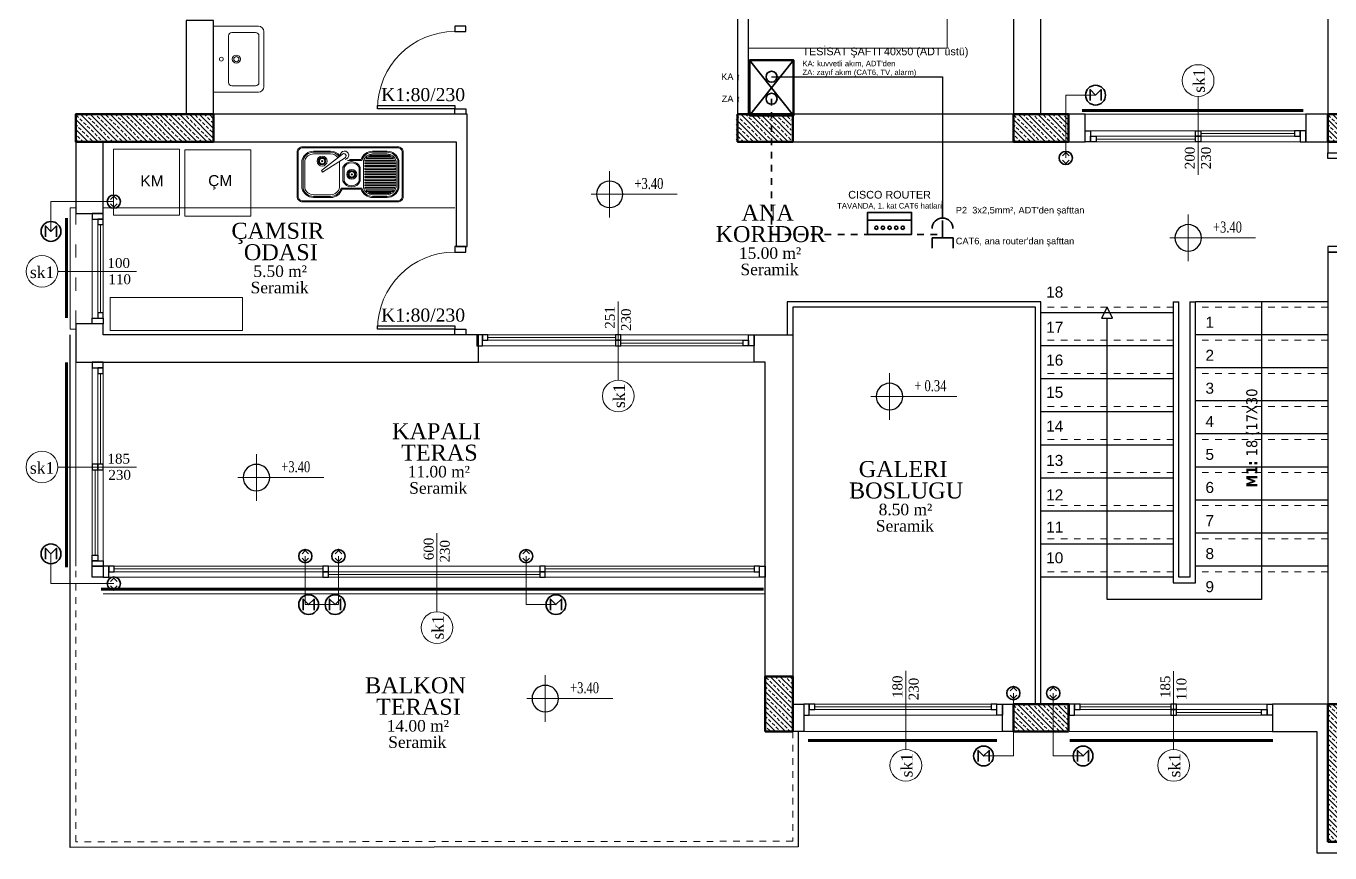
# Model space of a CAD drawing. Header units: centimetres. Extents: x 104975 to 122481, y -80380 to -76628.
# Drawn here: x 120381 to 121563, y -79325 to -78575 of the extents above; entities that cross this region are included whole.
import ezdxf
from ezdxf.enums import TextEntityAlignment as Align

# ---------------------------------------------------------------- set-up
doc = ezdxf.new("R2010")
doc.units = ezdxf.units.CM
for name, pattern in [('ACAD_ISO03W100', [30, 12, -18]), ('KAPI ACILIS', [12, 6, -6]), ('VK_DATA', [12, 6, -6])]:
    doc.linetypes.add(name, pattern=pattern)
for name, color, linetype, lineweight in [('000 DUVAR UPDATED', 30, 'Continuous', 35), ('00_DUVAR', 150, 'Continuous', 30), ('00_tefriş', 253, 'Continuous', 9), ('00_TEXT', 5, 'Continuous', 13), ('02 MERDIVEN IZDUSUM', 50, 'Continuous', 20), ('02 MERDIVEN KORKULUK', 30, 'Continuous', 25), ('02 MERDIVEN OK', 50, 'Continuous', 30), ('02 MERDIVEN PLAN', 90, 'Continuous', 25), ('04 KA TAG', 171, 'Continuous', 18), ('04 PEN TAG', 71, 'Continuous', 18), ('04 pencere cam', 4, 'Continuous', 18), ('04 PENCERE DENIZLIK', 190, 'Continuous', 18), ('04 pencere kasa', 3, 'Continuous', 25), ('04 pencere plan', 2, 'Continuous', 18), ('7-Yazı-Ölçü(0.18)', 7, 'Continuous', 18), ('COLUMN4', 3, 'Continuous', 50), ('OL', 30, 'Continuous', 15), ('tarama', 2, 'Continuous', 18), ('TEFRİŞ                  0.20', 140, 'Continuous', 20), ('VK_DATA', 140, 'Continuous', 35), ('VK_PANJUR', 40, 'Continuous', 35), ('VK_PANJUR_HATTI', 40, 'Continuous', 18), ('VK_PRIZ', 3, 'Continuous', 35), ('VK_PRIZ_HATTI', 3, 'Continuous', 25), ('VK_SAFT', 6, 'Continuous', 35), ('VK_YAZI', 7, 'Continuous', 18), ('YAZI', 7, 'Continuous', 20)]:
    doc.layers.add(name, color=color, linetype=linetype, lineweight=lineweight)
doc.layers.add('AKARSU', color=30, linetype='Continuous')
doc.layers.add('PL', color=1, linetype='Continuous')
doc.styles.add('Fam Text 1-100', font='arial.ttf', dxfattribs={"height": 15})
doc.styles.get("Standard").update_dxf_attribs({"font": 'times.ttf'})
doc.styles.add('VK', font='arial.ttf')

# ---------------------------------------------------------------- blocks, each defined once
blk = doc.blocks.new('oda ismi-flat-1-flat-2-flat-1')
at = {"layer": 'YAZI'}
for tag, height, p in [('ODAISMI', 25.9, (32.8, 3.2)), ('ODAISMI', 25.9, (32.8, -31.5)), ('METREKARE', 18.7, (32.6, -58.7)), ('MALZEME', 18.7, (34.4, -85.1))]:
    blk.add_attdef(tag, text='', height=height, dxfattribs=at).set_placement(p, align=Align.CENTER)
blk = doc.blocks.new('eviye')
at = {"layer": '00_tefriş'}
for p, q in [((164326, -36793.9), (164326, -36834.5)), ((164386, -36793.9), (164326, -36793.9)), ((164386, -36793.9), (164386, -36834.5)), ((164331.8, -36832), (164331.8, -36810.4)), ((164377.2, -36807.4), (164334.8, -36807.4)), ((164380.2, -36832), (164380.2, -36810.4)), ((164356, -36839.5), (164331, -36839.5)), ((164356, -36835), (164334.8, -36835)), ((164356, -36835), (164377.2, -36835)), ((164356, -36839.5), (164381, -36839.5))]:
    blk.add_line(p, q, dxfattribs=at)
for centre, radius in [((164356, -36800.9), 1.75), ((164356, -36814.5), 3.65), ((164356, -36814.5), 2.3)]:
    blk.add_circle(centre, radius, dxfattribs=at)
for centre, radius, start, end in [((164334.8, -36810.4), 3, 90, 180), ((164377.2, -36810.4), 3, 0, 90), ((164331, -36834.5), 5, 180, 270), ((164334.8, -36832), 3, 180, 270), ((164377.2, -36832), 3, 270, 0), ((164381, -36834.5), 5, 270, 0)]:
    blk.add_arc(centre, radius, start, end, dxfattribs=at)
blk = doc.blocks.new('evye2li')
at = {"layer": 'TEFRİŞ                  0.20'}
for p, q in [((9.5, 26.9), (8.5, 26.9)), ((9.6, 27.7), (8.6, 28)), ((9.6, 26.2), (8.6, 25.8)), ((9.9, 28.4), (9.1, 29)), ((9.9, 25.5), (9.1, 24.9)), ((10.5, 29), (9.9, 29.8)), ((10.5, 24.9), (9.9, 24.1)), ((11.2, 29.3), (10.9, 30.3)), ((11.2, 24.6), (10.9, 23.6)), ((12, 29.4), (12, 30.4)), ((12, 24.4), (12, 23.4)), ((12.7, 29.3), (13, 30.3)), ((12.7, 24.6), (13, 23.6)), ((13.4, 29), (14, 29.8)), ((13.4, 24.9), (14, 24.1)), ((14, 28.4), (14.8, 29)), ((14, 25.5), (14.8, 24.9)), ((14.3, 27.7), (15.3, 28)), ((14.3, 26.2), (15.3, 25.8)), ((14.5, 26.9), (15.5, 26.9)), ((-2.5, 0), (-3.5, 0)), ((-2.4, 0.8), (-3.3, 1.1)), ((-2, 1.5), (-2.8, 2.1)), ((-1.5, 2), (-2.1, 2.8)), ((-0.8, 2.4), (-1.1, 3.3)), ((0, 2.5), (0, 3.5)), ((0.8, 2.4), (1.1, 3.3)), ((1.5, 2), (2.1, 2.8)), ((2, 1.5), (2.8, 2.1)), ((2.4, 0.8), (3.3, 1.1)), ((2.5, 0), (3.5, 0)), ((-2.4, -0.8), (-3.3, -1.1)), ((-2, -1.5), (-2.8, -2.1)), ((-1.5, -2), (-2.1, -2.8)), ((-0.8, -2.4), (-1.1, -3.3)), ((0, -2.5), (0, -3.5)), ((0.8, -2.4), (1.1, -3.3)), ((1.5, -2), (2.1, -2.8)), ((2, -1.5), (2.8, -2.1)), ((2.4, -0.8), (3.3, -1.1))]:
    blk.add_line(p, q, dxfattribs=at)
for points in [[(32, 73.6), (-8, 73.6, 0.414214), (-13, 68.6), (-13, -17.7, 0.414214), (-8, -22.7), (32, -22.7, 0.414214), (37, -17.7), (37, 68.6, 0.414214)], [(32, 73.6), (-8, 73.6, 0.414214), (-13, 68.6), (-13, -17.7, 0.414214), (-8, -22.7), (32, -22.7, 0.414214), (37, -17.7), (37, 68.6, 0.414214)], [(32, 72.6), (-8, 72.6, 0.414214), (-12, 68.6), (-12, -17.7, 0.414214), (-8, -21.7), (32, -21.7, 0.414214), (36, -17.7), (36, 68.6, 0.414214)], [(0, 67.1, 0.346306), (-6.5, 58.8), (-6.5, 45.8, 0.336001), (-0.3, 37.6), (24.3, 37.6, 0.336001), (30.5, 45.8), (30.5, 58.8, 0.346306), (23.9, 67.1)], [(-4.5, 62.6, 0.131326), (-5.5, 58.8), (-5.5, 45.8, 0.131326), (-4.5, 42)], [(-3.5, 40.7, 0.044958), (-2.5, 39.8), (-2.5, 64.8, 0.044958), (-3.5, 63.9)], [(-1, 38.9, 0.02988), (-0.2, 38.6), (0, 38.6), (0, 66, 0.035411), (-1, 65.7)], [(25, 38.9), (25, 65.7, 0.035411), (24, 66), (24, 38.6), (24.1, 38.6, 0.02988)], [(26.5, 64.8), (26.5, 39.8, 0.044958), (27.5, 40.7), (27.5, 63.9, 0.044958)], [(28.5, 42, 0.131326), (29.5, 45.8), (29.5, 58.8, 0.131326), (28.5, 62.6)], [(18.3, 18.9), (5.6, 18.9, -0.657653), (5.6, 34.5), (18.3, 34.5, -0.657653)], [(18.2, 19.9), (5.7, 19.9, -0.625367), (5.7, 33.5), (18.2, 33.5, -0.625367)]]:
    blk.add_lwpolyline(points, format="xyb", close=True, dxfattribs=at)
for points in [[(-4.8, 16.4, 0.232928), (-9, 7.7), (-9, -7.7, 0.345302), (-0.7, -18.3), (24.6, -18.3, 0.345302), (33, -7.7), (33, 7.7, 0.322254), (25.5, 18.1), (25.5, 35.3, 0.322254), (33, 45.8), (33, 58.9, 0.345302), (24.6, 69.6), (-0.7, 69.6, 0.345302), (-9, 58.9), (-9, 45.8, 0.322254), (-1.5, 35.3), (-1.5, 24.7)], [(-4.1, 15.6, 0.232992), (-8, 7.7), (-8, -7.7, 0.341999), (-0.5, -17.3), (24.5, -17.3, 0.341999), (32, -7.7), (32, 7.7, 0.341999), (24.5, 17.3), (24.5, 36.1, 0.341999), (32, 45.8), (32, 58.9, 0.341999), (24.5, 68.6), (-0.5, 68.6, 0.341999), (-8, 58.9), (-8, 45.8, 0.341999), (-0.5, 36.1), (-0.5, 23.1)], [(-3.1, 20.8), (10, 0.5), (8.4, -0.7), (-6.3, 18.4, -1.095033), (-3.1, 20.8)], [(-3.2, 14.4, 0.233117), (-6.5, 7.7), (-6.5, -7.7, 0.336001), (-0.3, -15.8), (24.3, -15.8, 0.336001), (30.5, -7.7), (30.5, 7.7, 0.346306), (23.9, 15.9), (0.6, 15.9)]]:
    blk.add_lwpolyline(points, format="xyb", dxfattribs=at)
for points in [[(1.5, 38.6), (2.5, 38.6), (2.5, 66.1), (1.5, 66.1)], [(4, 38.6), (5, 38.6), (5, 66.1), (4, 66.1)], [(6.5, 38.6), (7.5, 38.6), (7.5, 66.1), (6.5, 66.1)], [(9, 38.6), (10, 38.6), (10, 66.1), (9, 66.1)], [(11.5, 38.6), (12.5, 38.6), (12.5, 66.1), (11.5, 66.1)], [(14, 38.6), (15, 38.6), (15, 66.1), (14, 66.1)], [(16.5, 38.6), (17.5, 38.6), (17.5, 66.1), (16.5, 66.1)], [(19, 38.6), (20, 38.6), (20, 66.1), (19, 66.1)], [(21.5, 38.6), (22.5, 38.6), (22.5, 66.1), (21.5, 66.1)]]:
    blk.add_lwpolyline(points, close=True, dxfattribs=at)
for centre, radius in [((12, 26.9), 4.5), ((12, 26.9), 3.5), ((12, 26.9), 2.5), ((12, 26.9), 0.548), ((0, 0), 4.5), ((0, 0), 3.5), ((0, 0), 2.5), ((0, 0), 0.548)]:
    blk.add_circle(centre, radius, dxfattribs=at)
blk.add_arc((-5.3, 20.4), 3.77, 5.4767, 274.9701, dxfattribs=at)
blk = doc.blocks.new('VK_router')
blk.add_line((-20, 3), (20, 3))
blk.add_lwpolyline([(-20, -10), (20, -10), (20, 10), (-20, 10)], close=True)
for centre in [(-12, -4), (-6, -4), (0, -4), (6, -4), (12, -4)]:
    blk.add_circle(centre, 1.5)
blk = doc.blocks.new('VK_socket')
blk.add_line((0, -3.15), (0, 12.6))
blk.add_arc((0, -12.6), 9.45, 0, 180)
blk = doc.blocks.new('VK_data')
for p, q in [((0, -3.1), (0, 12.6)), ((-9.4, -3.1), (9.5, -3.1)), ((-9.4, -3.1), (-9.4, -12.6)), ((9.5, -3.1), (9.5, -12.6))]:
    blk.add_line(p, q)
blk = doc.blocks.new('VK_motor')
blk.add_lwpolyline([(-5, -5), (-5, 5), (0, 0), (5, 5), (5, -5)])
blk.add_circle((0, 0), 9)
blk = doc.blocks.new('VK_updown')
for points in [[(-3, 2), (0, 5), (3, 2)], [(-3, -2), (0, -5), (3, -2)]]:
    blk.add_lwpolyline(points)
blk.add_circle((0, 0), 6)

msp = doc.modelspace()

# ---------------------------------------------------------------- hatches: boundary and pattern name
at = {"layer": 'tarama'}
h = msp.add_hatch(dxfattribs=at)
h.set_pattern_fill('ANSI33', color=256, angle=270)
h.set_pattern_definition([(315, (54591.2175, 852.147), (4.49012806, 4.49012806), []), (315, (54591.2175, 847.657), (4.49012806, 4.49012806), [3.175, -1.5875])])
h.paths.add_polyline_path([(120551.217, -78680.015), (120551.217, -78655.015), (120426.217, -78655.015), (120426.217, -78680.015)])
h = msp.add_hatch(dxfattribs=at)
h.set_pattern_fill('ANSI33', color=256, angle=270)
h.set_pattern_definition([(315, (55189.824, 852.147), (4.49012806, 4.49012806), []), (315, (55189.824, 847.657), (4.49012806, 4.49012806), [3.175, -1.5875])])
h.paths.add_polyline_path([(121074.824, -78680.015), (121074.824, -78655.015), (121024.824, -78655.015), (121024.824, -78680.015)])
h = msp.add_hatch(dxfattribs=at)
h.set_pattern_fill('ANSI33', color=256, angle=270)
h.set_pattern_definition([(315, (55441.2175, 852.147), (4.49012806, 4.49012806), []), (315, (55441.2175, 847.657), (4.49012806, 4.49012806), [3.175, -1.5875])])
h.paths.add_polyline_path([(121326.217, -78680.015), (121326.217, -78655.015), (121276.217, -78655.015), (121276.217, -78680.015)])
h = msp.add_hatch(dxfattribs=at)
h.set_pattern_fill('ANSI33', color=256, angle=270)
h.set_pattern_definition([(315, (55726.2175, 852.147), (4.49012806, 4.49012806), []), (315, (55726.2175, 847.657), (4.49012806, 4.49012806), [3.175, -1.5875])])
h.paths.add_polyline_path([(121611.217, -78680.015), (121611.217, -78655.015), (121561.217, -78655.015), (121561.217, -78680.015)])
h = msp.add_hatch(dxfattribs=at)
h.set_pattern_fill('ANSI33', color=256, angle=270)
h.set_pattern_definition([(315, (55726.2175, -77.791), (4.49012806, 4.49012806), []), (315, (55726.2175, -82.2814), (4.49012806, 4.49012806), [3.175, -1.5875])])
h.paths.add_polyline_path([(121051.217, -79214.953), (121076.217, -79214.953), (121076.217, -79164.953), (121051.217, -79164.953)])
h = msp.add_hatch(dxfattribs=at)
h.set_pattern_fill('ANSI33', color=256, angle=270)
h.set_pattern_definition([(315, (55440.81, 317.0304), (4.49012806, 4.49012806), []), (315, (55440.81, 312.54), (4.49012806, 4.49012806), [3.175, -1.5875])])
h.paths.add_polyline_path([(121325.81, -79215.132), (121325.81, -79190.132), (121275.81, -79190.132), (121275.81, -79215.132)])
h = msp.add_hatch(dxfattribs=at)
h.set_pattern_fill('ANSI33', color=256, angle=270)
h.set_pattern_definition([(315, (56236.2175, -102.853), (4.49012806, 4.49012806), []), (315, (56236.2175, -107.343), (4.49012806, 4.49012806), [3.175, -1.5875])])
h.paths.add_polyline_path([(121561.199, -79315.045), (121586.199, -79315.045), (121586.217, -79190.015), (121561.217, -79190.015)])

# ---------------------------------------------------------------- linework, layer by layer
at = {"layer": '00_DUVAR'}
for points in [[(121301.217, -77850), (121276.217, -77850), (121276.217, -77970), (121241.217, -77970), (121241.217, -77995), (121276.217, -77995), (121276.217, -78335), (121046.217, -78335), (121046.217, -78345), (121276.217, -78345), (121276.217, -78655), (121036.217, -78655), (121036.217, -78565), (121026.217, -78565), (121026.217, -78680), (121341.217, -78680), (121341.217, -78655), (121301.217, -78655)], [(121596.217, -78655), (121596.217, -78505), (121561.217, -78505), (121561.217, -78655), (121541.217, -78655), (121541.217, -78680), (121561.217, -78680), (121561.217, -78690), (121586.217, -78690), (121586.217, -78680), (121691.217, -78680), (121691.217, -78655)], [(120451.217, -78745.015), (120451.217, -78680), (120771.217, -78680), (120771.217, -78775), (120781.217, -78775), (120781.217, -78655), (120551.217, -78655), (120551.217, -78570), (120526.217, -78570), (120526.217, -78655), (120426.217, -78655), (120426.217, -78745.015)], [(121076.217, -78655.015), (121076.217, -78655.015)], [(120526.217, -78680), (120526.217, -78680)], [(120551.217, -78680), (120551.217, -78680)], [(121051.217, -78680.015), (121051.217, -78680.015)], [(120426.217, -78845.015), (120426.217, -78880), (120791.217, -78880), (120791.217, -78855), (120451.217, -78855), (120451.217, -78845.015)], [(121041.217, -78855), (121076.217, -78855), (121076.217, -79190), (121086.217, -79190), (121086.217, -79215), (121051.217, -79215), (121051.217, -78880), (121041.217, -78880)], [(120441.217, -79065), (120451.217, -79065), (120451.217, -79075), (120441.217, -79075)], [(121326.217, -79215), (121266.217, -79215), (121266.217, -79190), (121326.217, -79190)]]:
    msp.add_lwpolyline(points, close=True, dxfattribs=at)
for points in [[(121586.217, -78780), (121561.217, -78780), (121561.217, -79190), (121511.217, -79190), (121511.217, -79215), (121551.217, -79215), (121551.217, -79325), (122091.217, -79325)], [(121276.217, -79215.015), (121276.217, -79215.015)]]:
    msp.add_lwpolyline(points, dxfattribs=at)
at = {"layer": '00_tefriş'}
msp.add_line((120451.217, -78740.015), (120769.824, -78740.015), dxfattribs=at)
for points in [[(121044.824, -78345), (121044.824, -78405), (121216.217, -78405), (121216.217, -78595.015), (121036.217, -78595.015)], [(120451.217, -78740.015), (120769.824, -78740.015)]]:
    msp.add_lwpolyline(points, dxfattribs=at)
for points in [[(120520.444, -78686.567), (120520.444, -78746.567), (120460.444, -78746.567), (120460.444, -78686.567)], [(120584.992, -78687.297), (120584.992, -78747.297), (120524.992, -78747.297), (120524.992, -78687.297)], [(120457.543, -78851.078), (120457.543, -78821.078), (120577.543, -78821.078), (120577.543, -78851.078)]]:
    msp.add_lwpolyline(points, close=True, dxfattribs=at)
at = {"layer": '02 MERDIVEN IZDUSUM', "linetype": 'KAPI ACILIS'}
for p, q in [((121421.217, -78830.015), (121301.217, -78830.015)), ((121421.217, -78830.015), (121301.217, -78830.015)), ((121561.217, -78830.015), (121441.217, -78830.015)), ((121421.217, -78860.015), (121301.217, -78860.015)), ((121561.217, -78860.015), (121441.217, -78860.015)), ((121421.217, -78890.015), (121301.217, -78890.015)), ((121561.217, -78890.015), (121441.217, -78890.015)), ((121421.217, -78920.015), (121301.217, -78920.015)), ((121561.217, -78920.015), (121441.217, -78920.015)), ((121421.217, -78950.015), (121301.217, -78950.015)), ((121561.217, -78950.015), (121441.217, -78950.015)), ((121421.217, -78980.015), (121301.217, -78980.015)), ((121561.217, -78980.015), (121441.217, -78980.015)), ((121421.217, -79010.015), (121301.217, -79010.015)), ((121561.217, -79010.015), (121441.217, -79010.015)), ((121421.217, -79040.015), (121301.217, -79040.015)), ((121561.217, -79040.015), (121441.217, -79040.015)), ((121421.217, -79070.015), (121301.217, -79070.015)), ((121561.217, -79070.015), (121441.217, -79070.015))]:
    msp.add_line(p, q, dxfattribs=at)
msp.add_lwpolyline([(121076.217, -79214.953), (121076.217, -79314.41), (120426.217, -79315.015), (120426.217, -78855)], dxfattribs=at)
at = {"layer": '02 MERDIVEN KORKULUK'}
for points in [[(121301.217, -79190.015), (121301.217, -78825.015), (121071.218, -78825.015), (121071.217, -78855)], [(121421.217, -78825.015), (121421.217, -79010.015)], [(121421.217, -79010.015), (121421.217, -79080.015), (121441.217, -79080.015), (121441.217, -78825.015)], [(121421.217, -78825.015), (121426.217, -78825.015)], [(121436.217, -78825.015), (121436.217, -79075.015), (121426.217, -79075.015), (121426.217, -79011.915)], [(121426.217, -79015.298), (121426.217, -78825.015)], [(121436.217, -78825.015), (121441.217, -78825.015)], [(121296.217, -79190.015), (121296.217, -78830.015), (121076.218, -78830.015), (121076.217, -78855)]]:
    msp.add_lwpolyline(points, dxfattribs=at)
at = {"layer": '02 MERDIVEN OK'}
for points in [[(121501.217, -78825.015), (121501.217, -79095.015), (121361.217, -79095.015), (121361.217, -78840.015)], [(121356.217, -78840.015), (121366.217, -78840.015), (121361.217, -78830.015), (121356.217, -78840.015)]]:
    msp.add_lwpolyline(points, dxfattribs=at)
at = {"layer": '02 MERDIVEN PLAN'}
for p, q in [((121561.217, -78825.015), (121441.217, -78825.015)), ((121421.217, -78835.015), (121301.217, -78835.015)), ((121421.217, -78835.015), (121301.217, -78835.015)), ((121561.217, -78855.015), (121441.217, -78855.015)), ((121421.217, -78865.015), (121301.217, -78865.015)), ((121421.217, -78895.015), (121301.217, -78895.015)), ((121561.217, -78885.015), (121441.217, -78885.015)), ((121561.217, -78915.015), (121441.217, -78915.015)), ((121421.217, -78925.015), (121301.217, -78925.015)), ((121421.217, -78955.015), (121301.217, -78955.015)), ((121561.217, -78945.015), (121441.217, -78945.015)), ((121561.217, -78975.015), (121441.217, -78975.015)), ((121421.217, -78985.015), (121301.217, -78985.015)), ((121561.217, -79005.015), (121441.217, -79005.015)), ((121421.217, -79015.015), (121301.217, -79015.015)), ((121561.217, -79035.015), (121441.217, -79035.015)), ((121421.217, -79045.015), (121301.217, -79045.015)), ((121561.217, -79065.015), (121441.217, -79065.015)), ((121421.217, -79075.015), (121301.217, -79075.015))]:
    msp.add_line(p, q, dxfattribs=at)
msp.add_lwpolyline([(121081.217, -79214.953), (121081.217, -79319.406), (120421.217, -79320.02), (120421.217, -78855)], dxfattribs=at)
at = {"layer": '04 PEN TAG'}
for p, q in [((121443.717, -78638.784), (121443.717, -78710.03)), ((120409.986, -78797.515), (120481.232, -78797.515)), ((120918.021, -78896.232), (120918.021, -78824.985)), ((120409.971, -78974.977), (120481.217, -78974.977)), ((120753.717, -79106.185), (120753.717, -79034.939)), ((121178.717, -79231.185), (121178.717, -79159.939)), ((121421.462, -79231.247), (121421.462, -79160))]:
    msp.add_line(p, q, dxfattribs=at)
for centre in [(121443.717, -78624.407), (120395.609, -78797.515), (120918.021, -78910.608), (120395.594, -78974.977), (120753.717, -79120.562), (121178.717, -79245.562), (121421.462, -79245.624)]:
    msp.add_circle(centre, 14.377, dxfattribs=at)
at = {"layer": '04 pencere cam'}
for p, q in [((121351.217, -78677.515), (121441.217, -78677.515)), ((121446.217, -78672.515), (121531.217, -78672.515)), ((120448.717, -78755.015), (120448.717, -78795.015)), ((120448.717, -78755.015), (120448.717, -78835.015)), ((120799.824, -78857.5), (120915.521, -78857.5)), ((120920.521, -78862.5), (121031.217, -78862.5)), ((120448.702, -78890), (120448.702, -78972.477)), ((120443.702, -78977.477), (120443.702, -79054.953)), ((121096.217, -79192.453), (121256.217, -79192.453)), ((121336.707, -79192.515), (121418.962, -79192.515)), ((121423.962, -79197.515), (121501.217, -79197.515))]:
    msp.add_line(p, q, dxfattribs=at)
for points in [[(120461.217, -79067.453), (120650.271, -79067.453)], [(120655.271, -79072.453), (120846.824, -79072.453)], [(120851.824, -79067.453), (121041.217, -79067.453)]]:
    msp.add_lwpolyline(points, dxfattribs=at)
at = {"layer": '04 PENCERE DENIZLIK'}
for p, q in [((121541.217, -78655.031), (121341.217, -78655.031)), ((120426.217, -79064.953), (120426.217, -78880)), ((121041.217, -78879.985), (120789.824, -78879.985)), ((121051.217, -79089.938), (120451.217, -79089.938)), ((121266.217, -79214.938), (121086.217, -79214.938)), ((121511.217, -79215), (121326.707, -79215))]:
    msp.add_line(p, q, dxfattribs=at)
at = {"layer": '04 PENCERE DENIZLIK', "linetype": 'ACAD_ISO03W100'}
msp.add_line((120426.233, -78845.015), (120426.233, -78745.015), dxfattribs=at)
at = {"layer": '04 PENCERE DENIZLIK'}
msp.add_lwpolyline([(120426.233, -78740.015), (120421.233, -78740.015), (120421.233, -78845.015), (120421.233, -78850.015), (120426.233, -78850.015)], dxfattribs=at)
at = {"layer": '04 pencere kasa'}
for points in [[(120769.824, -78580.015), (120779.824, -78580.015), (120779.824, -78575.015), (120769.824, -78575.015)], [(120699.824, -78647.015), (120769.824, -78647.015), (120769.824, -78650.015), (120699.824, -78650.015)], [(120769.824, -78650.015), (120779.824, -78650.015), (120779.824, -78655.015), (120769.824, -78655.015)], [(121346.217, -78670.015), (121346.217, -78680.015), (121341.217, -78680.015), (121341.217, -78670.015)], [(121446.217, -78670.015), (121446.217, -78675.015), (121441.217, -78675.015), (121441.217, -78670.015)], [(121531.217, -78670.015), (121531.217, -78675.015), (121536.217, -78675.015), (121536.217, -78670.015)], [(121536.217, -78670.015), (121536.217, -78680.015), (121541.217, -78680.015), (121541.217, -78670.015)], [(121351.217, -78675.015), (121351.217, -78680.015), (121346.217, -78680.015), (121346.217, -78675.015)], [(121351.217, -78675.015), (121351.217, -78680.015), (121346.217, -78680.015), (121346.217, -78675.015)], [(121446.217, -78675.015), (121446.217, -78680.015), (121441.217, -78680.015), (121441.217, -78675.015)], [(121571.217, -78695), (121561.217, -78695), (121561.217, -78690), (121571.217, -78690)], [(120441.217, -78750.015), (120451.217, -78750.015), (120451.217, -78745.015), (120441.217, -78745.015)], [(120446.217, -78755.015), (120451.217, -78755.015), (120451.217, -78750.015), (120446.217, -78750.015)], [(120446.217, -78755.015), (120451.217, -78755.015), (120451.217, -78750.015), (120446.217, -78750.015)], [(120769.824, -78780), (120779.824, -78780), (120779.824, -78775), (120769.824, -78775)], [(121571.217, -78775), (121561.217, -78775), (121561.217, -78780), (121571.217, -78780)], [(120446.217, -78840.015), (120451.217, -78840.015), (120451.217, -78835.015), (120446.217, -78835.015)], [(120441.217, -78840.015), (120451.217, -78840.015), (120451.217, -78845.015), (120441.217, -78845.015)], [(120699.824, -78847), (120769.824, -78847), (120769.824, -78850), (120699.824, -78850)], [(120769.824, -78850), (120779.824, -78850), (120779.824, -78855), (120769.824, -78855)], [(120794.824, -78865), (120794.824, -78855), (120789.824, -78855), (120789.824, -78865)], [(120799.824, -78860), (120799.824, -78855), (120794.824, -78855), (120794.824, -78860)], [(120799.824, -78860), (120799.824, -78855), (120794.824, -78855), (120794.824, -78860)], [(120920.521, -78860), (120920.521, -78855), (120915.521, -78855), (120915.521, -78860)], [(120920.521, -78865), (120920.521, -78860), (120915.521, -78860), (120915.521, -78865)], [(121031.217, -78865), (121031.217, -78860), (121036.217, -78860), (121036.217, -78865)], [(121036.217, -78865), (121036.217, -78855), (121041.217, -78855), (121041.217, -78865)], [(120441.202, -78885), (120451.202, -78885), (120451.202, -78880), (120441.202, -78880)], [(120446.202, -78890), (120451.202, -78890), (120451.202, -78885), (120446.202, -78885)], [(120446.202, -78890), (120451.202, -78890), (120451.202, -78885), (120446.202, -78885)], [(120441.202, -78977.477), (120446.202, -78977.477), (120446.202, -78972.477), (120441.202, -78972.477)], [(120446.202, -78977.477), (120451.202, -78977.477), (120451.202, -78972.477), (120446.202, -78972.477)], [(120441.202, -79054.953), (120446.202, -79054.953), (120446.202, -79059.953), (120441.202, -79059.953)], [(120441.202, -79059.953), (120451.202, -79059.953), (120451.202, -79064.953), (120441.202, -79064.953)], [(120456.217, -79074.953), (120456.217, -79064.953), (120451.217, -79064.953), (120451.217, -79074.953)], [(120461.217, -79069.953), (120461.217, -79064.953), (120456.217, -79064.953), (120456.217, -79069.953)], [(120655.271, -79069.953), (120655.271, -79064.953), (120650.271, -79064.953), (120650.271, -79069.953)], [(120655.271, -79074.953), (120655.271, -79069.953), (120650.271, -79069.953), (120650.271, -79074.953)], [(120851.824, -79069.953), (120851.824, -79064.953), (120846.824, -79064.953), (120846.824, -79069.953)], [(120851.824, -79074.953), (120851.824, -79069.953), (120846.824, -79069.953), (120846.824, -79074.953)], [(121046.217, -79069.953), (121046.217, -79064.953), (121041.217, -79064.953), (121041.217, -79069.953)], [(121046.217, -79074.953), (121046.217, -79064.953), (121051.217, -79064.953), (121051.217, -79074.953)], [(121091.217, -79199.953), (121091.217, -79189.953), (121086.217, -79189.953), (121086.217, -79199.953)], [(121096.217, -79194.953), (121096.217, -79189.953), (121091.217, -79189.953), (121091.217, -79194.953)], [(121261.217, -79194.953), (121261.217, -79189.953), (121256.217, -79189.953), (121256.217, -79194.953)], [(121261.217, -79199.953), (121261.217, -79189.953), (121266.217, -79189.953), (121266.217, -79199.953)], [(121331.707, -79200.015), (121331.707, -79190.015), (121326.707, -79190.015), (121326.707, -79200.015)], [(121336.707, -79195.015), (121336.707, -79190.015), (121331.707, -79190.015), (121331.707, -79195.015)], [(121336.707, -79195.015), (121336.707, -79190.015), (121331.707, -79190.015), (121331.707, -79195.015)], [(121423.962, -79195.015), (121423.962, -79190.015), (121418.962, -79190.015), (121418.962, -79195.015)], [(121506.217, -79200.015), (121506.217, -79190.015), (121511.217, -79190.015), (121511.217, -79200.015)], [(121423.962, -79200.015), (121423.962, -79195.015), (121418.962, -79195.015), (121418.962, -79200.015)], [(121501.217, -79200.015), (121501.217, -79195.015), (121506.217, -79195.015), (121506.217, -79200.015)]]:
    msp.add_lwpolyline(points, close=True, dxfattribs=at)
at = {"layer": '04 pencere plan'}
for p, q in [((121341.217, -78670.015), (121541.217, -78670.015)), ((121341.217, -78680.015), (121541.217, -78680.015)), ((121351.217, -78675.015), (121531.217, -78675.015)), ((120441.217, -78745.015), (120441.217, -78845.015)), ((120451.217, -78745.015), (120451.217, -78845.015)), ((120446.217, -78755.015), (120446.217, -78835.015)), ((120789.824, -78855), (121041.217, -78855)), ((120799.824, -78860), (121031.217, -78860)), ((120789.824, -78865), (121041.217, -78865)), ((120441.202, -78880), (120441.202, -79064.953)), ((120451.202, -78880), (120451.202, -79064.953)), ((120446.202, -78890), (120446.202, -79054.953)), ((120451.217, -79064.953), (121051.217, -79064.953)), ((120461.217, -79069.953), (121041.217, -79069.953)), ((120451.217, -79074.953), (121051.217, -79074.953)), ((121086.217, -79189.953), (121266.217, -79189.953)), ((121326.707, -79190.015), (121511.217, -79190.015)), ((121086.217, -79199.953), (121266.217, -79199.953)), ((121096.217, -79194.953), (121256.217, -79194.953)), ((121326.707, -79200.015), (121511.217, -79200.015)), ((121336.707, -79195.015), (121501.217, -79195.015))]:
    msp.add_line(p, q, dxfattribs=at)
for centre in [(120769.824, -78650.015), (120769.824, -78850)]:
    msp.add_arc(centre, 70, 90, 180, dxfattribs=at)
at = {"layer": 'COLUMN4', "color": 6}
for points in [[(120551.217, -78680), (120551.217, -78655), (120426.217, -78655), (120426.217, -78680)], [(121076.217, -78680), (121076.217, -78655), (121026.217, -78655), (121026.217, -78680)], [(121326.217, -78680), (121326.217, -78655), (121276.217, -78655), (121276.217, -78680)], [(121611.217, -78680), (121611.217, -78655), (121561.217, -78655), (121561.217, -78680)], [(121051.217, -79215), (121076.217, -79215), (121076.217, -79165), (121051.217, -79165)], [(121326.217, -79215), (121326.217, -79190), (121276.217, -79190), (121276.217, -79215)], [(121561.217, -79315), (121586.217, -79315), (121586.217, -79190), (121561.217, -79190)]]:
    msp.add_lwpolyline(points, close=True, dxfattribs=at)
at = {"layer": 'OL', "linetype": 'Continuous'}
for p, q in [((120893.439, -78727.637), (120971.326, -78727.637)), ((121417.912, -78767.139), (121495.799, -78767.139)), ((121147.156, -78911.058), (121225.044, -78911.058)), ((120573.27, -78984.553), (120651.157, -78984.553)), ((120835.104, -79184.985), (120912.992, -79184.985))]:
    msp.add_line(p, q, dxfattribs=at)
for points in [[(120910.239, -78706.525), (120910.239, -78748.76)], [(121434.712, -78746.026), (121434.712, -78788.262)], [(121163.956, -78889.946), (121163.956, -78932.181)], [(120590.07, -78963.441), (120590.07, -79005.676)], [(120851.904, -79163.873), (120851.904, -79206.108)]]:
    msp.add_lwpolyline(points, dxfattribs=at)
for centre in [(120910.239, -78727.637), (121434.712, -78767.139), (121163.956, -78911.058), (120590.07, -78984.553), (120851.904, -79184.985)]:
    msp.add_circle(centre, 12, dxfattribs=at)
at = {"layer": 'PL'}
for centre, start, end in [((120910.239, -78727.637), 0, 180), ((120910.239, -78727.637), 180, 0), ((121434.712, -78767.139), 0, 180), ((121434.712, -78767.139), 180, 0), ((121163.956, -78911.058), 0, 180), ((121163.956, -78911.058), 180, 0), ((120590.07, -78984.553), 0, 180), ((120590.07, -78984.553), 180, 0), ((120851.904, -79184.985), 0, 180), ((120851.904, -79184.985), 180, 0)]:
    msp.add_arc(centre, 12, start, end, dxfattribs=at)
at = {"layer": 'VK_DATA', "linetype": 'VK_DATA'}
msp.add_lwpolyline([(121057, -78641), (121057, -78764), (121212, -78764)], dxfattribs=at)
at = {"layer": 'VK_DATA', "color": 140}
msp.add_circle((121057, -78641), 5, dxfattribs=at)
at = {"layer": 'VK_PANJUR', "lineweight": 70}
for p, q in [((121338.702, -78651.672), (121538.885, -78651.672)), ((120417.767, -78749.276), (120417.767, -78839.681)), ((120417.767, -78880.041), (120417.767, -79065.694)), ((120449.182, -79085.766), (120649.364, -79085.766)), ((120649.364, -79085.766), (120849.547, -79085.766)), ((120849.547, -79085.766), (121049.729, -79085.766)), ((121090.089, -79223.03), (121261.212, -79223.03)), ((121327.402, -79223.03), (121511.44, -79223.03))]:
    msp.add_line(p, q, dxfattribs=at)
at = {"layer": 'VK_PANJUR_HATTI'}
for points in [[(121323.702, -78694.672), (121323.702, -78637.672), (121350.702, -78637.672)], [(120460.767, -78734.276), (120403.767, -78734.276), (120403.767, -78761.276)], [(120460.767, -79080.694), (120403.767, -79080.694), (120403.767, -79053.694)], [(120634.364, -79055.766), (120634.364, -79099.766), (120661.364, -79099.766)], [(120664.364, -79055.766), (120664.364, -79099.766), (120637.364, -79099.766)], [(120834.547, -79055.766), (120834.547, -79099.766), (120861.547, -79099.766)], [(121276.212, -79180.03), (121276.212, -79237.03), (121249.212, -79237.03)], [(121312.402, -79180.03), (121312.402, -79237.03), (121339.402, -79237.03)]]:
    msp.add_lwpolyline(points, dxfattribs=at)
at = {"layer": 'VK_PRIZ', "color": 1}
msp.add_circle((121057, -78621), 5, dxfattribs=at)
at = {"layer": 'VK_PRIZ_HATTI'}
msp.add_lwpolyline([(121057, -78621), (121212, -78621), (121212, -78746)], dxfattribs=at)
at = {"layer": 'VK_SAFT'}
for p, q in [((121037, -78606), (121077, -78656)), ((121077, -78606), (121037, -78656))]:
    msp.add_line(p, q, dxfattribs=at)
at = {"layer": 'VK_SAFT', "lineweight": 50}
msp.add_lwpolyline([(121037, -78606), (121077, -78606), (121077, -78656), (121037, -78656)], close=True, dxfattribs=at)

# ---------------------------------------------------------------- block references
at = {"layer": '000 DUVAR UPDATED'}
ref = msp.add_blockref('oda ismi-flat-1-flat-2-flat-1', (121037.17, -78753.307), dxfattribs=dict(at, xscale=0.5599999999999999, yscale=0.5599999999999999, zscale=0.5599999999999999))
ref.add_attrib('METREKARE', '15.00 m²', dxfattribs={"layer": 'YAZI', "height": 10.4509}).set_placement((121055.636, -78786.172), align=Align.CENTER)
ref.add_attrib('MALZEME', 'Seramik', dxfattribs={"layer": 'YAZI', "height": 10.4509}).set_placement((121055.137, -78800.972), align=Align.CENTER)
ref.add_attrib('ODAISMI', 'KORIDOR', dxfattribs={"layer": 'YAZI', "height": 14.5152}).set_placement((121056.184, -78770.955), align=Align.CENTER)
ref.add_attrib('ODAISMI', 'ANA', dxfattribs={"layer": 'YAZI', "height": 14.5152}).set_placement((121053.471, -78751.496), align=Align.CENTER)
ref = msp.add_blockref('oda ismi-flat-1-flat-2-flat-1', (120593.108, -78769.747), dxfattribs=dict(at, xscale=0.5599999999999999, yscale=0.5599999999999999, zscale=0.5599999999999999))
ref.add_attrib('METREKARE', '5.50 m²', dxfattribs={"layer": 'YAZI', "height": 10.4509}).set_placement((120611.573, -78802.612), align=Align.CENTER)
ref.add_attrib('MALZEME', 'Seramik', dxfattribs={"layer": 'YAZI', "height": 10.4509}).set_placement((120611.074, -78817.412), align=Align.CENTER)
ref.add_attrib('ODAISMI', 'ODASI', dxfattribs={"layer": 'YAZI', "height": 14.5152}).set_placement((120612.121, -78787.395), align=Align.CENTER)
ref.add_attrib('ODAISMI', 'ÇAMSIR', dxfattribs={"layer": 'YAZI', "height": 14.5152}).set_placement((120609.408, -78767.936), align=Align.CENTER)
ref = msp.add_blockref('oda ismi-flat-1-flat-2-flat-1', (120736.898, -78951.521), dxfattribs=dict(at, xscale=0.5599999999999999, yscale=0.5599999999999999, zscale=0.5599999999999999))
ref.add_attrib('METREKARE', '11.00 m²', dxfattribs={"layer": 'YAZI', "height": 10.4509}).set_placement((120755.363, -78984.386), align=Align.CENTER)
ref.add_attrib('MALZEME', 'Seramik', dxfattribs={"layer": 'YAZI', "height": 10.4509}).set_placement((120754.864, -78999.185), align=Align.CENTER)
ref.add_attrib('ODAISMI', 'TERAS', dxfattribs={"layer": 'YAZI', "height": 14.5152}).set_placement((120755.911, -78969.169), align=Align.CENTER)
ref.add_attrib('ODAISMI', 'KAPALI', dxfattribs={"layer": 'YAZI', "height": 14.5152}).set_placement((120753.198, -78949.709), align=Align.CENTER)
ref = msp.add_blockref('oda ismi-flat-1-flat-2-flat-1', (121159.933, -78985.868), dxfattribs=dict(at, xscale=0.5599999999999999, yscale=0.5599999999999999, zscale=0.5599999999999999))
ref.add_attrib('METREKARE', '8.50 m²', dxfattribs={"layer": 'YAZI', "height": 10.4509}).set_placement((121178.399, -79018.734), align=Align.CENTER)
ref.add_attrib('MALZEME', 'Seramik', dxfattribs={"layer": 'YAZI', "height": 10.4509}).set_placement((121177.9, -79033.533), align=Align.CENTER)
ref.add_attrib('ODAISMI', 'BOSLUGU', dxfattribs={"layer": 'YAZI', "height": 14.5152}).set_placement((121178.947, -79003.516), align=Align.CENTER)
ref.add_attrib('ODAISMI', 'GALERI', dxfattribs={"layer": 'YAZI', "height": 14.5152}).set_placement((121176.234, -78984.057), align=Align.CENTER)
ref = msp.add_blockref('oda ismi-flat-1-flat-2-flat-1', (120717.861, -79182.026), dxfattribs=dict(at, xscale=0.5599999999999999, yscale=0.5599999999999999, zscale=0.5599999999999999))
ref.add_attrib('METREKARE', '14.00 m²', dxfattribs={"layer": 'YAZI', "height": 10.4509}).set_placement((120736.326, -79214.892), align=Align.CENTER)
ref.add_attrib('MALZEME', 'Seramik', dxfattribs={"layer": 'YAZI', "height": 10.4509}).set_placement((120735.828, -79229.691), align=Align.CENTER)
ref.add_attrib('ODAISMI', 'TERASI', dxfattribs={"layer": 'YAZI', "height": 14.5152}).set_placement((120736.874, -79199.675), align=Align.CENTER)
ref.add_attrib('ODAISMI', 'BALKON', dxfattribs={"layer": 'YAZI', "height": 14.5152}).set_placement((120734.161, -79180.215), align=Align.CENTER)
at = {"layer": '00_tefriş', "xscale": -1, "rotation": 90}
msp.add_blockref('eviye', (83757.317, 85750.985), dxfattribs=at)
at = {"layer": 'AKARSU', "rotation": 270}
msp.add_blockref('evye2li', (120649.575, -78697.504), dxfattribs=at)
at = {"layer": 'VK_DATA'}
for name, p in [('VK_router', (121164, -78754)), ('VK_data', (121212, -78764))]:
    msp.add_blockref(name, p, dxfattribs=at)
at = {"layer": 'VK_PANJUR'}
for name, p in [('VK_motor', (121350.702, -78637.672)), ('VK_updown', (121323.702, -78694.672)), ('VK_updown', (120460.767, -78734.276)), ('VK_motor', (120403.767, -78761.276)), ('VK_motor', (120403.767, -79053.694)), ('VK_updown', (120634.364, -79055.766)), ('VK_updown', (120664.364, -79055.766)), ('VK_updown', (120834.547, -79055.766)), ('VK_updown', (120460.767, -79080.694)), ('VK_motor', (120637.364, -79099.766)), ('VK_motor', (120661.364, -79099.766)), ('VK_motor', (120861.547, -79099.766)), ('VK_updown', (121276.212, -79180.03)), ('VK_updown', (121312.402, -79180.03)), ('VK_motor', (121249.212, -79237.03)), ('VK_motor', (121339.402, -79237.03))]:
    msp.add_blockref(name, p, dxfattribs=at)
at = {"layer": 'VK_PRIZ'}
msp.add_blockref('VK_socket', (121212, -78746), dxfattribs=at)

# ---------------------------------------------------------------- texts
at = {"layer": '00_TEXT', "char_height": 10, "width": 99.13725, "style": 'Fam Text 1-100'}
for s, insert, attachment_point in [('KM', (120484.894, -78720.433), 7), ('ÇM', (120546.319, -78723.275), 7), ('18', (121321.473, -78821.416), 9), ('17', (121321.473, -78853.251), 9), ('1', (121458.13, -78848.631), 9), ('2', (121458.13, -78878.631), 9), ('16', (121321.473, -78883.138), 9), ('15', (121321.473, -78912.375), 9), ('3', (121458.13, -78908.631), 9), ('4', (121458.13, -78938.631), 9), ('14', (121321.473, -78942.912), 9), ('13', (121321.473, -78974.098), 9), ('5', (121458.13, -78968.631), 9), ('6', (121458.13, -78998.631), 9), ('12', (121321.473, -79005.284), 9), ('11', (121321.473, -79034.521), 9), ('7', (121458.13, -79028.631), 9), ('8', (121458.13, -79058.631), 9), ('10', (121321.473, -79062.458), 9), ('9', (121458.13, -79088.631), 9)]:
    msp.add_mtext(s, dxfattribs=dict(at, insert=insert, attachment_point=attachment_point))
at = {"layer": '00_TEXT', "insert": (121499.165, -78903.813), "char_height": 10, "width": 99.13725, "attachment_point": 9, "rotation": 90, "style": 'Fam Text 1-100'}
msp.add_mtext('{\\fTahoma|b1|i0|c162|p34;M1:\\fTahoma|b0|i0|c162|p34; \\fTahoma|b0|i0|c0|p34;18\\fTahoma|b0|i0|c162|p34; (17X\\fTahoma|b0|i0|c0|p34;30}', dxfattribs=at)
at = {"layer": '04 KA TAG', "width": 0.990646}
msp.add_text('K1:80/230', height=11.8878, rotation=360, dxfattribs=at).set_placement((120779.202, -78643.126), align=Align.RIGHT)
msp.add_text('K1:80/230', height=11.8878, dxfattribs=at).set_placement((120779.202, -78843.111), align=Align.RIGHT)
at = {"layer": '04 PEN TAG', "color": 5}
for p in [(121444.281, -78624.551), (120918.584, -78910.464), (120754.281, -79120.418), (121179.281, -79245.418), (121422.026, -79245.48)]:
    msp.add_text('sk1', height=10.5, rotation=90, dxfattribs=at).set_placement(p, align=Align.MIDDLE)
at = {"layer": '04 PEN TAG', "color": 3}
for s, p in [('200', (121440.631, -78704.841)), ('251', (120914.934, -78849.517)), ('600', (120750.631, -79059.471)), ('180', (121175.631, -79184.471)), ('185', (121418.376, -79184.532))]:
    msp.add_text(s, height=9, rotation=90, dxfattribs=at).set_placement(p)
at = {"layer": '04 PEN TAG', "color": 1}
for s, p in [('230', (121455.332, -78694.695)), ('230', (120929.636, -78841.404)), ('230', (120765.332, -79051.357)), ('230', (121190.332, -79176.357)), ('110', (121433.077, -79176.419))]:
    msp.add_text(s, height=9, rotation=90, dxfattribs=at).set_placement(p, align=Align.CENTER)
at = {"layer": '04 PEN TAG', "color": 3}
for s, p in [('100', (120455.026, -78794.429)), ('185', (120455.011, -78971.89))]:
    msp.add_text(s, height=9, dxfattribs=at).set_placement(p)
at = {"layer": '04 PEN TAG', "color": 5}
for p in [(120395.753, -78798.079), (120395.738, -78975.54)]:
    msp.add_text('sk1', height=10.5, dxfattribs=at).set_placement(p, align=Align.MIDDLE)
at = {"layer": '04 PEN TAG', "color": 1}
for s, p in [('110', (120466.085, -78809.13)), ('230', (120466.07, -78986.592))]:
    msp.add_text(s, height=9, dxfattribs=at).set_placement(p, align=Align.CENTER)
at = {"layer": '7-Yazı-Ölçü(0.18)', "width": 0.75}
for s, p in [('+3.40', (120932.74, -78722.818)), ('+3.40', (121457.213, -78762.319)), ('+ 0.34', (121186.457, -78906.238)), ('+3.40', (120612.571, -78979.734)), ('+3.40', (120874.405, -79180.166))]:
    msp.add_text(s, height=10, dxfattribs=at).set_placement(p)
at = {"layer": 'VK_YAZI', "color": 6, "style": 'VK'}
msp.add_text('TESİSAT ŞAFTI 40x50 (ADT üstü)', height=7, dxfattribs=at).set_placement((121085, -78598), align=Align.MIDDLE_LEFT)
at = {"layer": 'VK_YAZI', "color": 1, "style": 'VK'}
msp.add_text("KA: kuvvetli akım, ADT'den", height=5, dxfattribs=at).set_placement((121085, -78609), align=Align.MIDDLE_LEFT)
msp.add_text('KA ↑', height=6, dxfattribs=at).set_placement((121029, -78621), align=Align.MIDDLE_RIGHT)
at = {"layer": 'VK_YAZI', "color": 140, "style": 'VK'}
for s, height, p in [('ZA: zayıf akım (CAT6, TV, alarm)', 5, (121085, -78617)), ("CAT6, ana router'dan şafttan", 6, (121224, -78770))]:
    msp.add_text(s, height=height, dxfattribs=at).set_placement(p, align=Align.MIDDLE_LEFT)
msp.add_text('ZA ↑', height=6, dxfattribs=at).set_placement((121029, -78641), align=Align.MIDDLE_RIGHT)
for s, height, p in [('CISCO ROUTER', 7, (121164, -78728)), ('TAVANDA, 1. kat CAT6 hatları', 5, (121164, -78738))]:
    msp.add_text(s, height=height, dxfattribs=at).set_placement(p, align=Align.MIDDLE_CENTER)
at = {"layer": 'VK_YAZI', "color": 3, "style": 'VK'}
msp.add_text("P2  3x2,5mm², ADT'den şafttan", height=6, dxfattribs=at).set_placement((121224, -78742), align=Align.MIDDLE_LEFT)

doc.saveas('drawing.dxf')
